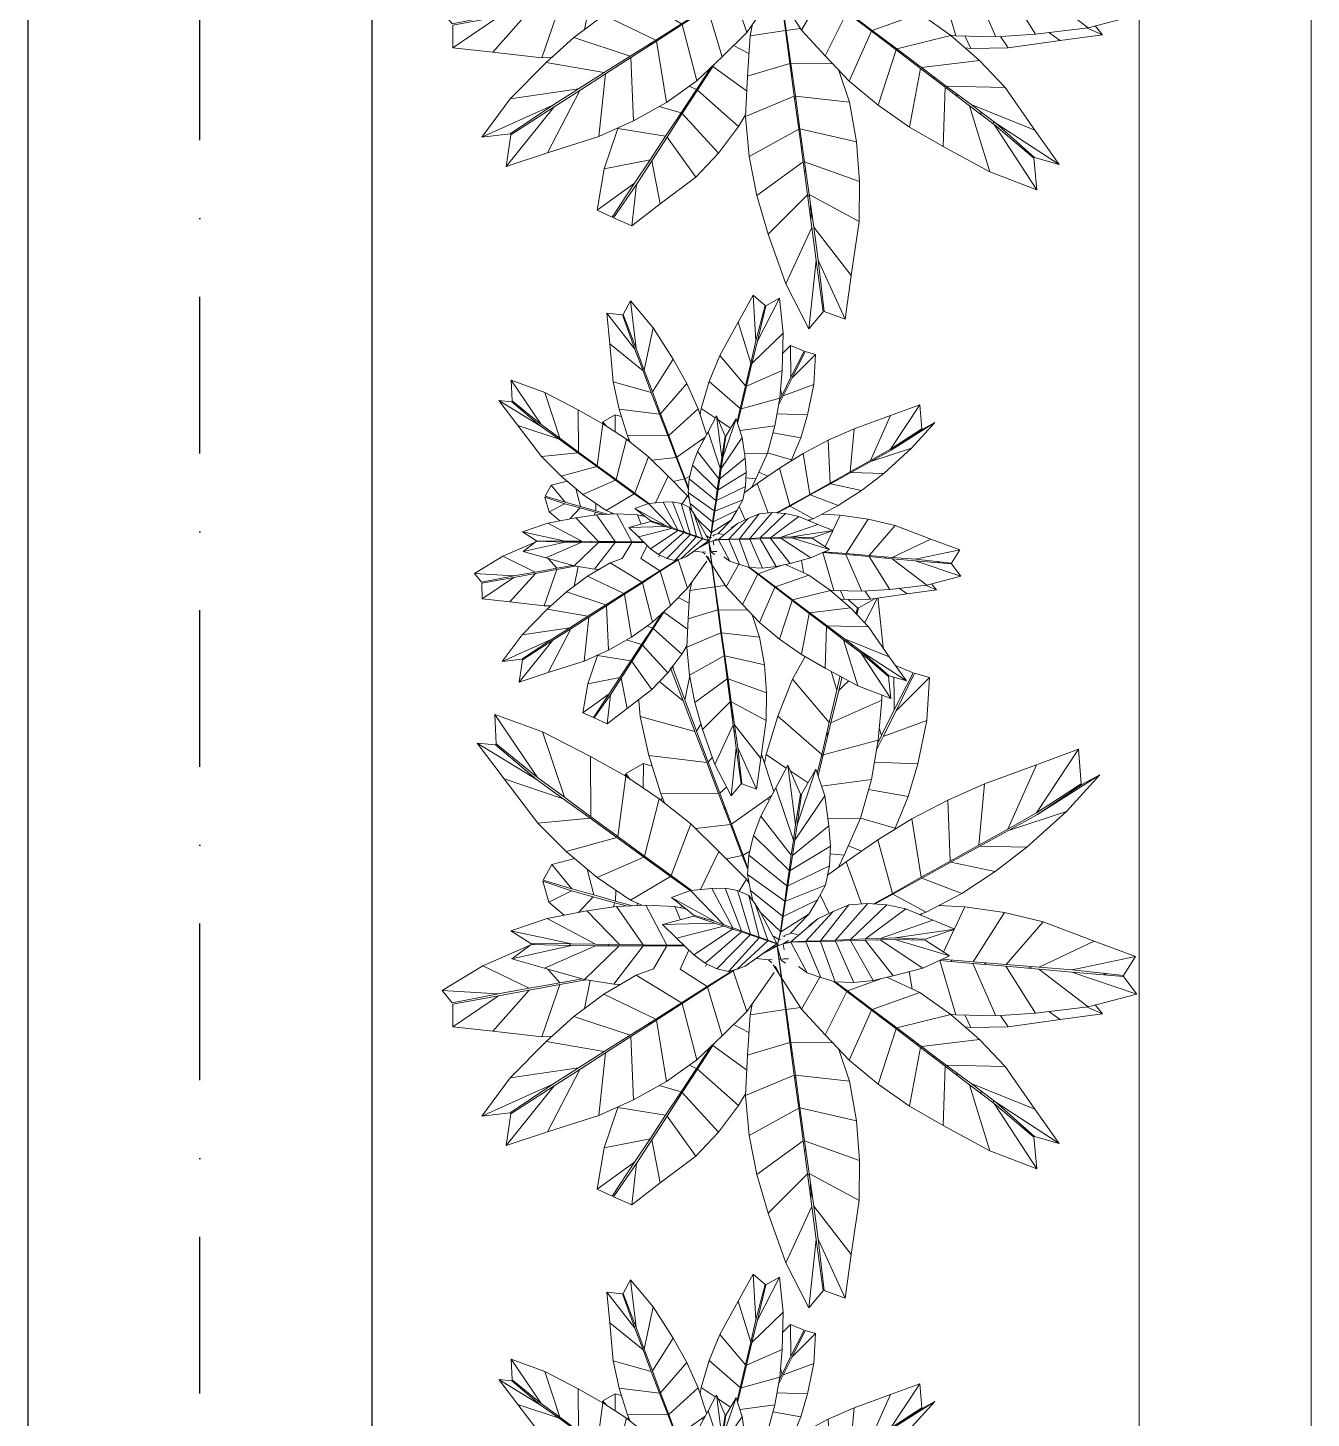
# Model space of a CAD drawing. Header units: inches. Extents: x 274208 to 641690, y -81912 to 129129.
# Drawn here: x 442152 to 442972, y 94998 to 95886 of the extents above; entities that cross this region are included whole.
import ezdxf

# ---------------------------------------------------------------- set-up
doc = ezdxf.new("R2010")
doc.units = ezdxf.units.IN
doc.header["$MEASUREMENT"] = 0
doc.set_wipeout_variables(frame=1)
doc.linetypes.add('DASHDOT', pattern=[1, 0.5, -0.25, 0, -0.25])
doc.layers.add('03.Manh', color=251, linetype='Continuous', lineweight=13)
doc.layers.add('NOI THAT-Interior', color=8, linetype='Continuous', lineweight=13)
doc.layers.add('NET VUA', color=143, linetype='Continuous')
doc.layers.add('TRUC', color=250, linetype='DASHDOT')

# ---------------------------------------------------------------- blocks, each defined once
blk = doc.blocks.new('cay03')
at = {"color": 0}
blk.add_wipeout([(-14565.900601, -4425.866432), (-14565.900405, -4425.866554), (-14565.899488, -4425.867263), (-14565.898872, -4425.867984), (-14565.898434, -4425.868509), (-14565.898586, -4425.868885), (-14565.898705, -4425.869177), (-14565.899496, -4425.869074), (-14565.900276, -4425.868845), (-14565.900106, -4425.869202), (-14565.899467, -4425.87094), (-14565.900075, -4425.870874), (-14565.90009, -4425.870892), (-14565.900004, -4425.871424), (-14565.900754, -4425.870915), (-14565.901476, -4425.870262), (-14565.901562, -4425.870343), (-14565.901683, -4425.872041), (-14565.902136, -4425.872073), (-14565.902366, -4425.872273), (-14565.902865, -4425.87152), (-14565.903272, -4425.870681), (-14565.903292, -4425.870639), (-14565.903307, -4425.87062), (-14565.903307, -4425.870596), (-14565.903325, -4425.87055), (-14565.903323, -4425.870624), (-14565.903551, -4425.871014), (-14565.903809, -4425.870336), (-14565.903885, -4425.87001), (-14565.904121, -4425.870313), (-14565.904514, -4425.870441), (-14565.904355, -4425.869892), (-14565.904259, -4425.869473), (-14565.904162, -4425.869056), (-14565.904107, -4425.868815), (-14565.904116, -4425.868721), (-14565.904194, -4425.869049), (-14565.904296, -4425.869467), (-14565.904396, -4425.869884), (-14565.904537, -4425.87044), (-14565.904843, -4425.870286), (-14565.904969, -4425.869854), (-14565.905617, -4425.870584), (-14565.907087, -4425.871798), (-14565.907068, -4425.871447), (-14565.907089, -4425.871437), (-14565.907649, -4425.871482), (-14565.907355, -4425.87056), (-14565.906919, -4425.86963), (-14565.90658, -4425.868963), (-14565.906603, -4425.868961), (-14565.906557, -4425.868924), (-14565.906517, -4425.868858), (-14565.906623, -4425.868949), (-14565.906828, -4425.868622), (-14565.906786, -4425.868456), (-14565.906983, -4425.868526), (-14565.907717, -4425.868718), (-14565.908748, -4425.868848), (-14565.909578, -4425.868957), (-14565.909543, -4425.868532), (-14565.909556, -4425.868513), (-14565.909556, -4425.868513), (-14565.909556, -4425.868513), (-14565.909556, -4425.868513), (-14565.909556, -4425.868513), (-14565.909556, -4425.868513), (-14565.909556, -4425.868513), (-14565.909556, -4425.868513), (-14565.909556, -4425.868513), (-14565.909556, -4425.868513), (-14565.909556, -4425.868513), (-14565.909543, -4425.868532), (-14565.909556, -4425.868513), (-14565.909938, -4425.868335), (-14565.90923, -4425.867689), (-14565.908401, -4425.867113), (-14565.907754, -4425.866717), (-14565.907073, -4425.866378), (-14565.906924, -4425.866321), (-14565.907089, -4425.866294), (-14565.907828, -4425.866105), (-14565.908543, -4425.865851), (-14565.909468, -4425.865381), (-14565.910218, -4425.865006), (-14565.90995, -4425.864673), (-14565.908988, -4425.864883), (-14565.908369, -4425.865001), (-14565.90775, -4425.86512), (-14565.907499, -4425.865168), (-14565.907567, -4425.865123), (-14565.907743, -4425.865088), (-14565.908361, -4425.864965), (-14565.908979, -4425.864842), (-14565.909949, -4425.86465), (-14565.910165, -4425.864289), (-14565.909218, -4425.864152), (-14565.90867, -4425.864145), (-14565.908891, -4425.863939), (-14565.908755, -4425.86356), (-14565.90804, -4425.863895), (-14565.90754, -4425.864116), (-14565.90739, -4425.864183), (-14565.907267, -4425.864199), (-14565.907524, -4425.864082), (-14565.908021, -4425.863857), (-14565.908748, -4425.863537), (-14565.908681, -4425.863248), (-14565.907858, -4425.863266), (-14565.90703, -4425.863407), (-14565.906403, -4425.863563), (-14565.905792, -4425.863786), (-14565.905764, -4425.8638), (-14565.905982, -4425.863476), (-14565.906363, -4425.86281), (-14565.906702, -4425.862123), (-14565.907102, -4425.861151), (-14565.907429, -4425.860366), (-14565.906774, -4425.860285), (-14565.906187, -4425.861113), (-14565.905859, -4425.861647), (-14565.905531, -4425.862183), (-14565.905204, -4425.862718), (-14565.904876, -4425.863254), (-14565.904548, -4425.863788), (-14565.904336, -4425.864138), (-14565.904335, -4425.864114), (-14565.904536, -4425.863779), (-14565.90486, -4425.863242), (-14565.905186, -4425.862704), (-14565.90551, -4425.862167), (-14565.905834, -4425.861629), (-14565.90616, -4425.861092), (-14565.90676, -4425.86027), (-14565.906961, -4425.859937), (-14565.906239, -4425.860544), (-14565.905526, -4425.861271), (-14565.905041, -4425.861852), (-14565.904601, -4425.862474), (-14565.904351, -4425.862903), (-14565.904347, -4425.862404), (-14565.904269, -4425.861646), (-14565.904123, -4425.860901), (-14565.903794, -4425.859917), (-14565.903534, -4425.85912), (-14565.903166, -4425.859336), (-14565.903191, -4425.859721), (-14565.903157, -4425.859649), (-14565.903142, -4425.859333), (-14565.902817, -4425.859066), (-14565.902581, -4425.859855), (-14565.902419, -4425.859708), (-14565.90228, -4425.860505), (-14565.902101, -4425.861491), (-14565.902062, -4425.862198), (-14565.902068, -4425.862308), (-14565.901841, -4425.862028), (-14565.901344, -4425.861519), (-14565.900555, -4425.860921), (-14565.899921, -4425.860432), (-14565.900041, -4425.860906), (-14565.900661, -4425.86167), (-14565.900689, -4425.861709), (-14565.900645, -4425.861715), (-14565.900632, -4425.861696), (-14565.900023, -4425.860918), (-14565.899427, -4425.860837), (-14565.899734, -4425.861746), (-14565.900178, -4425.862652), (-14565.900522, -4425.863304), (-14565.900911, -4425.863919), (-14565.901347, -4425.864486), (-14565.901547, -4425.864692), (-14565.900949, -4425.864465), (-14565.900203, -4425.864304), (-14565.899447, -4425.864215), (-14565.898689, -4425.864193), (-14565.897656, -4425.8643), (-14565.896821, -4425.864381), (-14565.896951, -4425.864786), (-14565.897924, -4425.864938), (-14565.898545, -4425.86505), (-14565.89885, -4425.865105), (-14565.898668, -4425.865109), (-14565.898539, -4425.865087), (-14565.897918, -4425.864978), (-14565.896944, -4425.864808), (-14565.896613, -4425.865068), (-14565.897447, -4425.865537), (-14565.898383, -4425.865911), (-14565.899104, -4425.866152), (-14565.899844, -4425.866328)], dxfattribs=at)
for p, q in [((-14565.903794, -4425.859917), (-14565.903534, -4425.85912)), ((-14565.903231, -4425.860318), (-14565.903534, -4425.85912)), ((-14565.903534, -4425.85912), (-14565.903166, -4425.859336)), ((-14565.902817, -4425.859066), (-14565.903188, -4425.86032)), ((-14565.903142, -4425.859333), (-14565.902817, -4425.859066)), ((-14565.902542, -4425.859983), (-14565.902817, -4425.859066)), ((-14565.903166, -4425.859336), (-14565.903231, -4425.860318)), ((-14565.903188, -4425.86032), (-14565.903142, -4425.859333)), ((-14565.903192, -4425.859721), (-14565.903158, -4425.859653)), ((-14565.906961, -4425.859937), (-14565.906239, -4425.860544)), ((-14565.90616, -4425.861092), (-14565.906961, -4425.859937)), ((-14565.90676, -4425.86027), (-14565.906961, -4425.859937)), ((-14565.904123, -4425.860901), (-14565.903794, -4425.859917)), ((-14565.903256, -4425.860947), (-14565.903794, -4425.859917)), ((-14565.902582, -4425.859856), (-14565.902419, -4425.859708)), ((-14565.902419, -4425.859708), (-14565.902538, -4425.860017)), ((-14565.90228, -4425.860505), (-14565.902419, -4425.859708)), ((-14565.90322, -4425.86095), (-14565.902542, -4425.859983)), ((-14565.902381, -4425.860979), (-14565.902542, -4425.859983)), ((-14565.906774, -4425.860285), (-14565.907429, -4425.860366)), ((-14565.906187, -4425.861113), (-14565.907429, -4425.860366)), ((-14565.907102, -4425.861151), (-14565.907429, -4425.860366)), ((-14565.906774, -4425.860285), (-14565.906187, -4425.861113)), ((-14565.90616, -4425.861092), (-14565.90676, -4425.86027)), ((-14565.903231, -4425.860318), (-14565.903256, -4425.860947)), ((-14565.903188, -4425.86032), (-14565.90322, -4425.86095)), ((-14565.900661, -4425.86167), (-14565.899921, -4425.860432)), ((-14565.900555, -4425.860921), (-14565.899921, -4425.860432)), ((-14565.899921, -4425.860432), (-14565.900041, -4425.860906)), ((-14565.906239, -4425.860544), (-14565.905526, -4425.861271)), ((-14565.905834, -4425.861629), (-14565.906239, -4425.860544)), ((-14565.90228, -4425.860505), (-14565.902423, -4425.860727)), ((-14565.902101, -4425.861491), (-14565.90228, -4425.860505)), ((-14565.904269, -4425.861646), (-14565.904123, -4425.860901)), ((-14565.904123, -4425.860901), (-14565.903283, -4425.861577)), ((-14565.903256, -4425.860947), (-14565.903283, -4425.861577)), ((-14565.90322, -4425.86095), (-14565.90325, -4425.861578)), ((-14565.90325, -4425.861578), (-14565.902381, -4425.860979)), ((-14565.902302, -4425.861735), (-14565.902381, -4425.860979)), ((-14565.901344, -4425.861519), (-14565.900555, -4425.860921)), ((-14565.900994, -4425.862153), (-14565.900555, -4425.860921)), ((-14565.900041, -4425.860906), (-14565.900661, -4425.86167)), ((-14565.900632, -4425.861696), (-14565.899427, -4425.860837)), ((-14565.900632, -4425.861696), (-14565.900023, -4425.860918)), ((-14565.900023, -4425.860918), (-14565.899427, -4425.860837)), ((-14565.899427, -4425.860837), (-14565.899734, -4425.861746)), ((-14565.907102, -4425.861151), (-14565.905859, -4425.861647)), ((-14565.906702, -4425.862123), (-14565.907102, -4425.861151)), ((-14565.906187, -4425.861113), (-14565.905859, -4425.861647)), ((-14565.905834, -4425.861629), (-14565.90616, -4425.861092)), ((-14565.90551, -4425.862167), (-14565.905526, -4425.861271)), ((-14565.905041, -4425.861852), (-14565.905526, -4425.861271)), ((-14565.903231, -4425.861156), (-14565.903262, -4425.861077)), ((-14565.902101, -4425.861491), (-14565.902312, -4425.861646)), ((-14565.902062, -4425.862198), (-14565.902101, -4425.861491)), ((-14565.901841, -4425.862028), (-14565.901344, -4425.861519)), ((-14565.901344, -4425.861519), (-14565.901328, -4425.862638)), ((-14565.905531, -4425.862183), (-14565.905859, -4425.861647)), ((-14565.905834, -4425.861629), (-14565.90551, -4425.862167)), ((-14565.904347, -4425.862404), (-14565.904269, -4425.861646)), ((-14565.903308, -4425.862206), (-14565.904269, -4425.861646)), ((-14565.903283, -4425.861577), (-14565.903308, -4425.862206)), ((-14565.90325, -4425.861578), (-14565.90328, -4425.862208)), ((-14565.90328, -4425.862208), (-14565.902302, -4425.861735)), ((-14565.902292, -4425.862496), (-14565.902302, -4425.861735)), ((-14565.900661, -4425.86167), (-14565.900994, -4425.862153)), ((-14565.900632, -4425.861696), (-14565.900968, -4425.862178)), ((-14565.900968, -4425.862178), (-14565.899734, -4425.861746)), ((-14565.90069, -4425.861709), (-14565.900646, -4425.861715)), ((-14565.899734, -4425.861746), (-14565.900178, -4425.862652)), ((-14565.905041, -4425.861852), (-14565.905186, -4425.862704)), ((-14565.904601, -4425.862474), (-14565.905041, -4425.861852)), ((-14565.90327, -4425.861991), (-14565.903299, -4425.861957)), ((-14565.902292, -4425.862586), (-14565.901841, -4425.862028)), ((-14565.901841, -4425.862028), (-14565.901661, -4425.863121)), ((-14565.900869, -4425.861969), (-14565.900805, -4425.861943)), ((-14565.906702, -4425.862123), (-14565.905531, -4425.862183)), ((-14565.906702, -4425.862123), (-14565.906363, -4425.86281)), ((-14565.905204, -4425.862718), (-14565.905531, -4425.862183)), ((-14565.905186, -4425.862704), (-14565.90551, -4425.862167)), ((-14565.903308, -4425.862206), (-14565.903334, -4425.862801)), ((-14565.90328, -4425.862208), (-14565.903311, -4425.862837)), ((-14565.902062, -4425.862198), (-14565.902295, -4425.862321)), ((-14565.902068, -4425.862309), (-14565.902062, -4425.862198)), ((-14565.900994, -4425.862153), (-14565.901328, -4425.862638)), ((-14565.900968, -4425.862178), (-14565.901306, -4425.862659)), ((-14565.90486, -4425.863242), (-14565.904601, -4425.862474)), ((-14565.904216, -4425.863136), (-14565.904601, -4425.862474)), ((-14565.904351, -4425.862906), (-14565.904347, -4425.862404)), ((-14565.903923, -4425.862586), (-14565.904347, -4425.862404)), ((-14565.90407, -4425.863003), (-14565.903918, -4425.862577)), ((-14565.903918, -4425.862577), (-14565.903703, -4425.863134)), ((-14565.903918, -4425.862577), (-14565.903708, -4425.863705)), ((-14565.903915, -4425.862589), (-14565.903473, -4425.862777)), ((-14565.903311, -4425.862837), (-14565.902292, -4425.862496)), ((-14565.902686, -4425.863192), (-14565.902292, -4425.862586)), ((-14565.902301, -4425.8626), (-14565.902292, -4425.862496)), ((-14565.902292, -4425.862586), (-14565.901996, -4425.863606)), ((-14565.901188, -4425.862434), (-14565.901136, -4425.862417)), ((-14565.906363, -4425.86281), (-14565.905204, -4425.862718)), ((-14565.906363, -4425.86281), (-14565.905982, -4425.863476)), ((-14565.904876, -4425.863254), (-14565.905204, -4425.862718)), ((-14565.905186, -4425.862704), (-14565.90486, -4425.863242)), ((-14565.903685, -4425.863134), (-14565.903404, -4425.86266)), ((-14565.903404, -4425.86266), (-14565.903675, -4425.863707)), ((-14565.903151, -4425.863158), (-14565.903404, -4425.86266)), ((-14565.903302, -4425.862632), (-14565.903325, -4425.862611)), ((-14565.903311, -4425.862837), (-14565.903312, -4425.862843)), ((-14565.901328, -4425.862638), (-14565.901661, -4425.863121)), ((-14565.901642, -4425.86314), (-14565.901306, -4425.862659)), ((-14565.901306, -4425.862659), (-14565.900178, -4425.862652)), ((-14565.900178, -4425.862652), (-14565.900522, -4425.863304)), ((-14565.904265, -4425.863527), (-14565.90407, -4425.863003)), ((-14565.90407, -4425.863003), (-14565.903685, -4425.863987)), ((-14565.901661, -4425.863121), (-14565.901996, -4425.863606)), ((-14565.901497, -4425.862882), (-14565.901456, -4425.862873)), ((-14565.908748, -4425.863537), (-14565.908681, -4425.863248)), ((-14565.908681, -4425.863248), (-14565.908021, -4425.863857)), ((-14565.907858, -4425.863266), (-14565.908681, -4425.863248)), ((-14565.907524, -4425.864082), (-14565.907858, -4425.863266)), ((-14565.90703, -4425.863407), (-14565.907858, -4425.863266)), ((-14565.905982, -4425.863476), (-14565.904876, -4425.863254)), ((-14565.904548, -4425.863788), (-14565.904876, -4425.863254)), ((-14565.90486, -4425.863242), (-14565.904536, -4425.863779)), ((-14565.904536, -4425.863779), (-14565.904216, -4425.863136)), ((-14565.90417, -4425.863268), (-14565.904216, -4425.863136)), ((-14565.904154, -4425.863228), (-14565.904188, -4425.863217)), ((-14565.903703, -4425.863134), (-14565.903708, -4425.863705)), ((-14565.903706, -4425.863361), (-14565.903682, -4425.863368)), ((-14565.903685, -4425.863134), (-14565.903675, -4425.863707)), ((-14565.903657, -4425.863989), (-14565.903151, -4425.863158)), ((-14565.902983, -4425.863712), (-14565.903151, -4425.863158)), ((-14565.903076, -4425.86341), (-14565.902748, -4425.86334)), ((-14565.90295, -4425.863836), (-14565.902686, -4425.863192)), ((-14565.90233, -4425.864089), (-14565.902686, -4425.863192)), ((-14565.90198, -4425.863619), (-14565.901642, -4425.86314)), ((-14565.901782, -4425.863296), (-14565.901747, -4425.863289)), ((-14565.901642, -4425.86314), (-14565.900522, -4425.863304)), ((-14565.900522, -4425.863304), (-14565.900911, -4425.863919)), ((-14565.908891, -4425.863939), (-14565.908755, -4425.86356)), ((-14565.908755, -4425.86356), (-14565.90804, -4425.863895)), ((-14565.908748, -4425.863537), (-14565.908021, -4425.863857)), ((-14565.906403, -4425.863563), (-14565.90703, -4425.863407)), ((-14565.907028, -4425.864231), (-14565.90703, -4425.863407)), ((-14565.906403, -4425.863563), (-14565.906503, -4425.864322)), ((-14565.905792, -4425.863786), (-14565.906403, -4425.863563)), ((-14565.905982, -4425.863476), (-14565.905556, -4425.864109)), ((-14565.904328, -4425.863891), (-14565.904265, -4425.863527)), ((-14565.903662, -4425.86427), (-14565.904265, -4425.863527)), ((-14565.901996, -4425.863606), (-14565.90233, -4425.864089)), ((-14565.902316, -4425.8641), (-14565.90198, -4425.863619)), ((-14565.90198, -4425.863619), (-14565.900911, -4425.863919)), ((-14565.90804, -4425.863895), (-14565.908891, -4425.863939)), ((-14565.90804, -4425.863895), (-14565.90754, -4425.864116)), ((-14565.908021, -4425.863857), (-14565.907524, -4425.864082)), ((-14565.905957, -4425.864451), (-14565.905792, -4425.863786)), ((-14565.905766, -4425.863799), (-14565.905792, -4425.863786)), ((-14565.905556, -4425.864109), (-14565.904548, -4425.863788)), ((-14565.904337, -4425.864136), (-14565.904548, -4425.863788)), ((-14565.904536, -4425.863779), (-14565.904337, -4425.864112)), ((-14565.90434, -4425.864252), (-14565.904328, -4425.863891)), ((-14565.90364, -4425.864553), (-14565.904328, -4425.863891)), ((-14565.903708, -4425.863705), (-14565.903685, -4425.863987)), ((-14565.903675, -4425.863707), (-14565.903657, -4425.863989)), ((-14565.903638, -4425.864272), (-14565.902983, -4425.863712)), ((-14565.902881, -4425.864092), (-14565.902983, -4425.863712)), ((-14565.902068, -4425.863711), (-14565.902041, -4425.863706)), ((-14565.900911, -4425.863919), (-14565.901347, -4425.864486)), ((-14565.910165, -4425.864289), (-14565.909218, -4425.864152)), ((-14565.909218, -4425.864152), (-14565.908209, -4425.86414)), ((-14565.908361, -4425.864965), (-14565.909218, -4425.864152)), ((-14565.908669, -4425.864147), (-14565.908891, -4425.863939)), ((-14565.90745, -4425.864175), (-14565.908209, -4425.86414)), ((-14565.907743, -4425.865088), (-14565.908209, -4425.86414)), ((-14565.907679, -4425.864165), (-14565.90754, -4425.864116)), ((-14565.90739, -4425.864183), (-14565.90754, -4425.864116)), ((-14565.907266, -4425.8642), (-14565.907524, -4425.864082)), ((-14565.906696, -4425.864275), (-14565.90745, -4425.864175)), ((-14565.907127, -4425.86521), (-14565.90745, -4425.864175)), ((-14565.905113, -4425.864692), (-14565.905556, -4425.864109)), ((-14565.903685, -4425.863987), (-14565.903662, -4425.86427)), ((-14565.903655, -4425.864043), (-14565.903682, -4425.864037)), ((-14565.903657, -4425.863989), (-14565.903638, -4425.864272)), ((-14565.90362, -4425.864554), (-14565.902881, -4425.864092)), ((-14565.902927, -4425.863927), (-14565.902663, -4425.864572)), ((-14565.902826, -4425.864459), (-14565.902881, -4425.864092)), ((-14565.90233, -4425.864089), (-14565.902663, -4425.864572)), ((-14565.902653, -4425.864581), (-14565.902316, -4425.8641)), ((-14565.902401, -4425.864216), (-14565.902387, -4425.86417)), ((-14565.902358, -4425.864128), (-14565.902334, -4425.864126)), ((-14565.902316, -4425.8641), (-14565.901347, -4425.864486)), ((-14565.908979, -4425.864842), (-14565.910165, -4425.864289)), ((-14565.909949, -4425.86465), (-14565.910165, -4425.864289)), ((-14565.905952, -4425.864451), (-14565.906696, -4425.864275)), ((-14565.90653, -4425.865218), (-14565.906696, -4425.864275)), ((-14565.90524, -4425.864735), (-14565.905952, -4425.864451)), ((-14565.905952, -4425.864451), (-14565.905916, -4425.865071)), ((-14565.905329, -4425.864411), (-14565.905421, -4425.864663)), ((-14565.905113, -4425.864692), (-14565.904327, -4425.864368)), ((-14565.90434, -4425.864252), (-14565.903618, -4425.864836)), ((-14565.904297, -4425.864611), (-14565.90434, -4425.864252)), ((-14565.903662, -4425.86427), (-14565.90364, -4425.864553)), ((-14565.903638, -4425.864272), (-14565.90362, -4425.864554)), ((-14565.902401, -4425.864216), (-14565.902422, -4425.864222)), ((-14565.902405, -4425.864227), (-14565.902401, -4425.864216)), ((-14565.900949, -4425.864465), (-14565.900203, -4425.864304)), ((-14565.900203, -4425.864304), (-14565.900403, -4425.865386)), ((-14565.900203, -4425.864304), (-14565.899447, -4425.864215)), ((-14565.899447, -4425.864215), (-14565.899784, -4425.865274)), ((-14565.899447, -4425.864215), (-14565.898689, -4425.864193)), ((-14565.898689, -4425.864193), (-14565.899165, -4425.865162)), ((-14565.898689, -4425.864193), (-14565.897656, -4425.8643)), ((-14565.897656, -4425.8643), (-14565.898545, -4425.86505)), ((-14565.897924, -4425.864938), (-14565.896821, -4425.864381)), ((-14565.897656, -4425.8643), (-14565.896821, -4425.864381)), ((-14565.896821, -4425.864381), (-14565.896951, -4425.864786)), ((-14565.90995, -4425.864673), (-14565.910218, -4425.865006)), ((-14565.90995, -4425.864673), (-14565.908988, -4425.864883)), ((-14565.908979, -4425.864842), (-14565.909949, -4425.86465)), ((-14565.904847, -4425.865038), (-14565.905113, -4425.864692)), ((-14565.904297, -4425.864611), (-14565.903595, -4425.865119)), ((-14565.904157, -4425.864904), (-14565.904297, -4425.864611)), ((-14565.90364, -4425.864553), (-14565.903618, -4425.864836)), ((-14565.903628, -4425.864712), (-14565.903609, -4425.864714)), ((-14565.90362, -4425.864554), (-14565.9036, -4425.864837)), ((-14565.9036, -4425.864837), (-14565.902826, -4425.864459)), ((-14565.902833, -4425.864838), (-14565.902653, -4425.864581)), ((-14565.902663, -4425.864572), (-14565.902827, -4425.864811)), ((-14565.902826, -4425.864814), (-14565.902826, -4425.864459)), ((-14565.902683, -4425.8646), (-14565.902692, -4425.864635)), ((-14565.902653, -4425.864581), (-14565.901812, -4425.864964)), ((-14565.901347, -4425.864486), (-14565.901812, -4425.864964)), ((-14565.901545, -4425.864691), (-14565.900949, -4425.864465)), ((-14565.901023, -4425.865498), (-14565.900949, -4425.864465)), ((-14565.908988, -4425.864883), (-14565.910218, -4425.865006)), ((-14565.908988, -4425.864883), (-14565.908369, -4425.865001)), ((-14565.908361, -4425.864965), (-14565.908979, -4425.864842)), ((-14565.908361, -4425.864965), (-14565.907743, -4425.865088)), ((-14565.90524, -4425.864735), (-14565.905252, -4425.865006)), ((-14565.905005, -4425.864834), (-14565.90524, -4425.864735)), ((-14565.904467, -4425.865163), (-14565.904119, -4425.864979)), ((-14565.904157, -4425.864904), (-14565.903573, -4425.865402)), ((-14565.904009, -4425.865188), (-14565.904157, -4425.864904)), ((-14565.903595, -4425.865119), (-14565.903618, -4425.864836)), ((-14565.9036, -4425.864837), (-14565.903581, -4425.865119)), ((-14565.903581, -4425.865119), (-14565.902826, -4425.864814)), ((-14565.902897, -4425.865087), (-14565.902826, -4425.864814)), ((-14565.90277, -4425.864747), (-14565.902784, -4425.864747)), ((-14565.901812, -4425.864964), (-14565.902279, -4425.865429)), ((-14565.901642, -4425.86561), (-14565.901666, -4425.864814)), ((-14565.897924, -4425.864938), (-14565.898545, -4425.86505)), ((-14565.897918, -4425.864978), (-14565.898539, -4425.865087)), ((-14565.896951, -4425.864786), (-14565.897924, -4425.864938)), ((-14565.897918, -4425.864978), (-14565.896944, -4425.864808)), ((-14565.897918, -4425.864978), (-14565.896613, -4425.865068)), ((-14565.896944, -4425.864808), (-14565.896613, -4425.865068)), ((-14565.909468, -4425.865381), (-14565.910218, -4425.865006)), ((-14565.909468, -4425.865381), (-14565.908369, -4425.865001)), ((-14565.908543, -4425.865851), (-14565.90775, -4425.86512)), ((-14565.90775, -4425.86512), (-14565.908369, -4425.865001)), ((-14565.907828, -4425.866105), (-14565.907131, -4425.865238)), ((-14565.907131, -4425.865238), (-14565.90775, -4425.86512)), ((-14565.907743, -4425.865088), (-14565.907127, -4425.86521)), ((-14565.907565, -4425.865124), (-14565.907499, -4425.865168)), ((-14565.906767, -4425.865309), (-14565.907131, -4425.865238)), ((-14565.906723, -4425.865291), (-14565.907127, -4425.86521)), ((-14565.907127, -4425.86524), (-14565.907107, -4425.865215)), ((-14565.906848, -4425.865339), (-14565.906348, -4425.865149)), ((-14565.906348, -4425.865149), (-14565.905786, -4425.865048)), ((-14565.905487, -4425.865685), (-14565.906348, -4425.865149)), ((-14565.905786, -4425.865048), (-14565.9054, -4425.865003)), ((-14565.905196, -4425.865717), (-14565.905786, -4425.865048)), ((-14565.904904, -4425.865751), (-14565.9054, -4425.865003)), ((-14565.9054, -4425.865003), (-14565.905023, -4425.865008)), ((-14565.905023, -4425.865008), (-14565.904656, -4425.865068)), ((-14565.904613, -4425.865784), (-14565.905023, -4425.865008)), ((-14565.904656, -4425.865068), (-14565.904368, -4425.865211)), ((-14565.904321, -4425.865818), (-14565.904656, -4425.865068)), ((-14565.904028, -4425.865851), (-14565.904368, -4425.865211)), ((-14565.904368, -4425.865211), (-14565.904089, -4425.865363)), ((-14565.904009, -4425.865188), (-14565.903552, -4425.865684)), ((-14565.903872, -4425.865357), (-14565.904009, -4425.865188)), ((-14565.903573, -4425.865402), (-14565.903595, -4425.865119)), ((-14565.903581, -4425.865119), (-14565.903563, -4425.865402)), ((-14565.903563, -4425.865402), (-14565.902897, -4425.865087)), ((-14565.902977, -4425.86535), (-14565.902897, -4425.865087)), ((-14565.902904, -4425.865108), (-14565.902279, -4425.865429)), ((-14565.899165, -4425.865162), (-14565.899784, -4425.865274)), ((-14565.899159, -4425.865194), (-14565.899779, -4425.865302)), ((-14565.899618, -4425.865244), (-14565.899586, -4425.865268)), ((-14565.898545, -4425.86505), (-14565.899165, -4425.865162)), ((-14565.899162, -4425.865162), (-14565.899115, -4425.865187)), ((-14565.898539, -4425.865087), (-14565.899159, -4425.865194)), ((-14565.899159, -4425.865194), (-14565.898383, -4425.865911)), ((-14565.898973, -4425.865128), (-14565.898771, -4425.865129)), ((-14565.898851, -4425.865105), (-14565.898664, -4425.86511)), ((-14565.898539, -4425.865087), (-14565.897447, -4425.865537)), ((-14565.896613, -4425.865068), (-14565.897447, -4425.865537)), ((-14565.908543, -4425.865851), (-14565.909468, -4425.865381)), ((-14565.906363, -4425.865596), (-14565.906848, -4425.865339)), ((-14565.905779, -4425.865652), (-14565.906848, -4425.865339)), ((-14565.906801, -4425.865824), (-14565.906587, -4425.865478)), ((-14565.904089, -4425.865363), (-14565.903716, -4425.865696)), ((-14565.903737, -4425.865884), (-14565.904089, -4425.865363)), ((-14565.903573, -4425.865402), (-14565.903552, -4425.865684)), ((-14565.903563, -4425.865402), (-14565.903544, -4425.865684)), ((-14565.903544, -4425.865684), (-14565.902977, -4425.86535)), ((-14565.902279, -4425.865429), (-14565.903099, -4425.866002)), ((-14565.903091, -4425.865518), (-14565.902977, -4425.86535)), ((-14565.902262, -4425.865724), (-14565.90231, -4425.865451)), ((-14565.901023, -4425.865498), (-14565.901642, -4425.86561)), ((-14565.900403, -4425.865386), (-14565.901023, -4425.865498)), ((-14565.900399, -4425.865409), (-14565.90102, -4425.865518)), ((-14565.900986, -4425.865492), (-14565.900971, -4425.86551)), ((-14565.900529, -4425.865409), (-14565.900511, -4425.865429)), ((-14565.899784, -4425.865274), (-14565.900403, -4425.865386)), ((-14565.899779, -4425.865302), (-14565.900399, -4425.865409)), ((-14565.900399, -4425.865409), (-14565.899844, -4425.866328)), ((-14565.900077, -4425.865328), (-14565.900055, -4425.86535)), ((-14565.899779, -4425.865302), (-14565.899104, -4425.866152)), ((-14565.906363, -4425.865615), (-14565.906907, -4425.865875)), ((-14565.905781, -4425.865683), (-14565.906907, -4425.865875)), ((-14565.906465, -4425.866085), (-14565.905488, -4425.865713)), ((-14565.906363, -4425.865596), (-14565.905779, -4425.865652)), ((-14565.906363, -4425.865615), (-14565.905781, -4425.865683)), ((-14565.905982, -4425.865661), (-14565.90597, -4425.865634)), ((-14565.905919, -4425.866351), (-14565.905196, -4425.865742)), ((-14565.905781, -4425.865683), (-14565.905488, -4425.865713)), ((-14565.905779, -4425.865652), (-14565.905487, -4425.865685)), ((-14565.905543, -4425.866473), (-14565.904904, -4425.865772)), ((-14565.905196, -4425.865742), (-14565.905488, -4425.865713)), ((-14565.905487, -4425.865685), (-14565.905196, -4425.865717)), ((-14565.905317, -4425.865704), (-14565.905325, -4425.86573)), ((-14565.905196, -4425.865717), (-14565.904904, -4425.865751)), ((-14565.904904, -4425.865772), (-14565.905196, -4425.865742)), ((-14565.904904, -4425.865751), (-14565.904613, -4425.865784)), ((-14565.904612, -4425.865801), (-14565.904904, -4425.865772)), ((-14565.903716, -4425.865696), (-14565.903697, -4425.865566)), ((-14565.90367, -4425.865819), (-14565.903714, -4425.86568)), ((-14565.903573, -4425.86573), (-14565.90351, -4425.865828)), ((-14565.903552, -4425.865586), (-14565.90356, -4425.865588)), ((-14565.90351, -4425.865828), (-14565.903552, -4425.865684)), ((-14565.903544, -4425.865684), (-14565.903507, -4425.865829)), ((-14565.903542, -4425.865722), (-14565.903519, -4425.865784)), ((-14565.903536, -4425.865744), (-14565.903517, -4425.865796)), ((-14565.903226, -4425.865718), (-14565.903222, -4425.865813)), ((-14565.903196, -4425.865857), (-14565.903145, -4425.865767)), ((-14565.902262, -4425.865724), (-14565.902841, -4425.865828)), ((-14565.90226, -4425.865732), (-14565.90284, -4425.865833)), ((-14565.902405, -4425.86575), (-14565.902403, -4425.865758)), ((-14565.901642, -4425.86561), (-14565.902262, -4425.865724)), ((-14565.90226, -4425.865732), (-14565.90164, -4425.865625)), ((-14565.90226, -4425.865732), (-14565.902137, -4425.866404)), ((-14565.901913, -4425.865673), (-14565.901919, -4425.865661)), ((-14565.90164, -4425.865625), (-14565.90102, -4425.865518)), ((-14565.90164, -4425.865625), (-14565.901367, -4425.866425)), ((-14565.901434, -4425.86559), (-14565.901444, -4425.865574)), ((-14565.90102, -4425.865518), (-14565.900601, -4425.866432)), ((-14565.897447, -4425.865537), (-14565.898383, -4425.865911)), ((-14565.907828, -4425.866105), (-14565.908543, -4425.865851)), ((-14565.90685, -4425.865903), (-14565.907089, -4425.866294)), ((-14565.906465, -4425.866085), (-14565.906907, -4425.865875)), ((-14565.905167, -4425.866546), (-14565.904612, -4425.865801)), ((-14565.904799, -4425.866561), (-14565.904322, -4425.865832)), ((-14565.904672, -4425.865778), (-14565.904676, -4425.865796)), ((-14565.904321, -4425.865818), (-14565.904613, -4425.865784)), ((-14565.904322, -4425.865832), (-14565.904612, -4425.865801)), ((-14565.904499, -4425.866492), (-14565.90403, -4425.865862)), ((-14565.90403, -4425.865862), (-14565.904322, -4425.865832)), ((-14565.904028, -4425.865851), (-14565.904321, -4425.865818)), ((-14565.904101, -4425.866294), (-14565.903738, -4425.865891)), ((-14565.903512, -4425.86595), (-14565.904083, -4425.866281)), ((-14565.904069, -4425.865859), (-14565.904081, -4425.865846)), ((-14565.90401, -4425.865865), (-14565.904033, -4425.865852)), ((-14565.903738, -4425.865891), (-14565.90403, -4425.865862)), ((-14565.903737, -4425.865884), (-14565.904028, -4425.865851)), ((-14565.903825, -4425.865884), (-14565.903824, -4425.865879)), ((-14565.903791, -4425.865878), (-14565.903616, -4425.865911)), ((-14565.903762, -4425.865881), (-14565.903586, -4425.865916)), ((-14565.903743, -4425.865884), (-14565.903743, -4425.865892)), ((-14565.903584, -4425.865916), (-14565.903738, -4425.865891)), ((-14565.903583, -4425.865911), (-14565.903737, -4425.865884)), ((-14565.903639, -4425.865805), (-14565.903662, -4425.86584)), ((-14565.903584, -4425.865916), (-14565.903648, -4425.866021)), ((-14565.903583, -4425.865911), (-14565.903596, -4425.865875)), ((-14565.903584, -4425.865916), (-14565.903497, -4425.865935)), ((-14565.903583, -4425.865911), (-14565.903495, -4425.865933)), ((-14565.903565, -4425.86612), (-14565.903512, -4425.86595)), ((-14565.903554, -4425.866121), (-14565.903504, -4425.865951)), ((-14565.903515, -4425.865959), (-14565.903484, -4425.865923)), ((-14565.903484, -4425.865923), (-14565.903512, -4425.86595)), ((-14565.90351, -4425.865828), (-14565.903462, -4425.86594)), ((-14565.903507, -4425.865829), (-14565.903393, -4425.865806)), ((-14565.903507, -4425.865829), (-14565.903462, -4425.86594)), ((-14565.903504, -4425.865951), (-14565.90348, -4425.865923)), ((-14565.903058, -4425.866531), (-14565.903504, -4425.865951)), ((-14565.9034, -4425.866086), (-14565.903504, -4425.865951)), ((-14565.903482, -4425.865926), (-14565.903484, -4425.865923)), ((-14565.903484, -4425.865923), (-14565.903482, -4425.865926)), ((-14565.903483, -4425.865981), (-14565.903482, -4425.86598)), ((-14565.903483, -4425.865981), (-14565.903483, -4425.865981)), ((-14565.90348, -4425.865923), (-14565.9034, -4425.866086)), ((-14565.903462, -4425.86594), (-14565.90348, -4425.865923)), ((-14565.902841, -4425.865828), (-14565.903462, -4425.86594)), ((-14565.90284, -4425.865833), (-14565.903462, -4425.86594)), ((-14565.903462, -4425.86594), (-14565.903196, -4425.865857)), ((-14565.903286, -4425.866235), (-14565.903462, -4425.86594)), ((-14565.903301, -4425.866216), (-14565.903462, -4425.86594)), ((-14565.90346, -4425.86601), (-14565.90346, -4425.86601)), ((-14565.903459, -4425.866012), (-14565.903459, -4425.86601)), ((-14565.903222, -4425.865813), (-14565.903196, -4425.865857)), ((-14565.903221, -4425.865865), (-14565.90322, -4425.865899)), ((-14565.903193, -4425.866096), (-14565.903207, -4425.866025)), ((-14565.903137, -4425.866029), (-14565.903191, -4425.866093)), ((-14565.903099, -4425.866002), (-14565.903097, -4425.866002)), ((-14565.903078, -4425.865958), (-14565.90284, -4425.865833)), ((-14565.902955, -4425.865981), (-14565.902195, -4425.86647)), ((-14565.90285, -4425.865827), (-14565.902841, -4425.865828)), ((-14565.902841, -4425.865828), (-14565.90285, -4425.865827)), ((-14565.898383, -4425.865911), (-14565.899104, -4425.866152)), ((-14565.907089, -4425.866294), (-14565.907828, -4425.866105)), ((-14565.906923, -4425.866321), (-14565.907089, -4425.866294)), ((-14565.906395, -4425.86612), (-14565.907073, -4425.866378)), ((-14565.905919, -4425.866351), (-14565.906465, -4425.866085)), ((-14565.905744, -4425.866903), (-14565.906319, -4425.866157)), ((-14565.906234, -4425.866198), (-14565.906255, -4425.866242)), ((-14565.903617, -4425.866288), (-14565.904402, -4425.866519)), ((-14565.903565, -4425.86612), (-14565.904246, -4425.866394)), ((-14565.904246, -4425.866394), (-14565.904083, -4425.866281)), ((-14565.903669, -4425.866458), (-14565.903617, -4425.866288)), ((-14565.903653, -4425.866461), (-14565.903603, -4425.866292)), ((-14565.903617, -4425.866288), (-14565.903565, -4425.86612)), ((-14565.903612, -4425.86627), (-14565.903599, -4425.866277)), ((-14565.903603, -4425.866292), (-14565.903554, -4425.866121)), ((-14565.902939, -4425.866844), (-14565.903603, -4425.866292)), ((-14565.903583, -4425.866173), (-14565.903553, -4425.866118)), ((-14565.903553, -4425.866114), (-14565.90358, -4425.866166)), ((-14565.903554, -4425.866121), (-14565.902992, -4425.866683)), ((-14565.903401, -4425.866086), (-14565.9034, -4425.866088)), ((-14565.9034, -4425.866086), (-14565.903058, -4425.866531)), ((-14565.9034, -4425.866088), (-14565.9034, -4425.866086)), ((-14565.9034, -4425.866086), (-14565.9034, -4425.866088)), ((-14565.903212, -4425.866332), (-14565.903191, -4425.866093)), ((-14565.899104, -4425.866152), (-14565.899844, -4425.866328)), ((-14565.907754, -4425.866717), (-14565.907073, -4425.866378)), ((-14565.907073, -4425.866378), (-14565.906325, -4425.867148)), ((-14565.905543, -4425.866473), (-14565.905919, -4425.866351)), ((-14565.905167, -4425.866546), (-14565.905543, -4425.866473)), ((-14565.905244, -4425.866532), (-14565.905163, -4425.866659)), ((-14565.904799, -4425.866561), (-14565.905167, -4425.866546)), ((-14565.905163, -4425.866659), (-14565.904921, -4425.866557)), ((-14565.905158, -4425.866672), (-14565.904892, -4425.866559)), ((-14565.904499, -4425.866492), (-14565.904799, -4425.866561)), ((-14565.904642, -4425.866525), (-14565.904707, -4425.866577)), ((-14565.904303, -4425.866438), (-14565.904499, -4425.866492)), ((-14565.903669, -4425.866458), (-14565.904489, -4425.866737)), ((-14565.904489, -4425.866737), (-14565.904402, -4425.866519)), ((-14565.904402, -4425.866519), (-14565.904246, -4425.866394)), ((-14565.903722, -4425.866628), (-14565.903669, -4425.866458)), ((-14565.903702, -4425.866631), (-14565.903653, -4425.866461)), ((-14565.902982, -4425.86707), (-14565.903653, -4425.866461)), ((-14565.903639, -4425.866357), (-14565.903614, -4425.866326)), ((-14565.903058, -4425.866531), (-14565.902992, -4425.866683)), ((-14565.90296, -4425.866757), (-14565.902195, -4425.86647)), ((-14565.902137, -4425.866404), (-14565.902362, -4425.866365)), ((-14565.902195, -4425.86647), (-14565.901714, -4425.86692)), ((-14565.901367, -4425.866425), (-14565.902137, -4425.866404)), ((-14565.901935, -4425.866714), (-14565.901795, -4425.866415)), ((-14565.901087, -4425.866429), (-14565.901523, -4425.86709)), ((-14565.900601, -4425.866432), (-14565.901367, -4425.866425)), ((-14565.901064, -4425.867361), (-14565.900405, -4425.866554)), ((-14565.900631, -4425.866432), (-14565.900405, -4425.866554)), ((-14565.899844, -4425.866328), (-14565.900601, -4425.866432)), ((-14565.900405, -4425.866554), (-14565.899884, -4425.866917)), ((-14565.908401, -4425.867113), (-14565.907754, -4425.866717)), ((-14565.906904, -4425.867393), (-14565.907754, -4425.866717)), ((-14565.905163, -4425.866659), (-14565.905744, -4425.866903)), ((-14565.905158, -4425.866672), (-14565.905737, -4425.86692)), ((-14565.905295, -4425.866731), (-14565.905307, -4425.866719)), ((-14565.905216, -4425.867121), (-14565.904707, -4425.866577)), ((-14565.905158, -4425.866672), (-14565.90508, -4425.866975)), ((-14565.904707, -4425.866577), (-14565.904478, -4425.866707)), ((-14565.904521, -4425.866973), (-14565.903722, -4425.866628)), ((-14565.904489, -4425.866737), (-14565.904521, -4425.866973)), ((-14565.903775, -4425.866798), (-14565.904507, -4425.867228)), ((-14565.903775, -4425.866798), (-14565.903827, -4425.866968)), ((-14565.903799, -4425.866972), (-14565.90375, -4425.866802)), ((-14565.90375, -4425.8668), (-14565.90378, -4425.866813)), ((-14565.903775, -4425.866798), (-14565.903722, -4425.866628)), ((-14565.90375, -4425.866802), (-14565.903702, -4425.866631)), ((-14565.903229, -4425.867521), (-14565.90375, -4425.866802)), ((-14565.903081, -4425.867296), (-14565.903702, -4425.866631)), ((-14565.902992, -4425.866683), (-14565.902939, -4425.866844)), ((-14565.902978, -4425.86673), (-14565.90296, -4425.866757)), ((-14565.902965, -4425.866768), (-14565.902639, -4425.867239)), ((-14565.902629, -4425.867231), (-14565.90296, -4425.866757)), ((-14565.902934, -4425.866795), (-14565.902911, -4425.866846)), ((-14565.905744, -4425.866903), (-14565.906325, -4425.867148)), ((-14565.905737, -4425.86692), (-14565.906316, -4425.86717)), ((-14565.906022, -4425.86702), (-14565.906053, -4425.867057)), ((-14565.905768, -4425.866934), (-14565.905785, -4425.86692)), ((-14565.905635, -4425.867581), (-14565.905737, -4425.86692)), ((-14565.904507, -4425.867228), (-14565.904521, -4425.866973)), ((-14565.903827, -4425.866968), (-14565.904452, -4425.867628)), ((-14565.90388, -4425.867138), (-14565.903827, -4425.866968)), ((-14565.903849, -4425.867143), (-14565.903799, -4425.866972)), ((-14565.903799, -4425.866972), (-14565.903538, -4425.86786)), ((-14565.902982, -4425.86707), (-14565.903081, -4425.867296)), ((-14565.902939, -4425.866844), (-14565.902982, -4425.86707)), ((-14565.902796, -4425.866993), (-14565.902807, -4425.866997)), ((-14565.901714, -4425.86692), (-14565.902629, -4425.867231)), ((-14565.901714, -4425.86692), (-14565.901237, -4425.867383)), ((-14565.901523, -4425.86709), (-14565.901565, -4425.867066)), ((-14565.901064, -4425.867361), (-14565.901523, -4425.86709)), ((-14565.899884, -4425.866917), (-14565.900605, -4425.867633)), ((-14565.899884, -4425.866917), (-14565.89941, -4425.867331)), ((-14565.90923, -4425.867689), (-14565.908401, -4425.867113)), ((-14565.907485, -4425.867637), (-14565.908401, -4425.867113)), ((-14565.906904, -4425.867393), (-14565.906325, -4425.867148)), ((-14565.906316, -4425.86717), (-14565.906894, -4425.867418)), ((-14565.906267, -4425.86827), (-14565.906316, -4425.86717)), ((-14565.905718, -4425.867673), (-14565.905216, -4425.867121)), ((-14565.904479, -4425.867438), (-14565.905216, -4425.867121)), ((-14565.904452, -4425.867628), (-14565.904507, -4425.867228)), ((-14565.90388, -4425.867138), (-14565.904303, -4425.867988)), ((-14565.90388, -4425.867138), (-14565.903985, -4425.867546)), ((-14565.903966, -4425.867548), (-14565.903849, -4425.867143)), ((-14565.903905, -4425.867333), (-14565.903933, -4425.867345)), ((-14565.903849, -4425.867143), (-14565.903782, -4425.868135)), ((-14565.903081, -4425.867296), (-14565.903229, -4425.867521)), ((-14565.903021, -4425.867287), (-14565.903068, -4425.867266)), ((-14565.902639, -4425.867239), (-14565.902949, -4425.86777)), ((-14565.902312, -4425.867716), (-14565.902639, -4425.867239)), ((-14565.902297, -4425.867704), (-14565.902629, -4425.867231)), ((-14565.901076, -4425.867381), (-14565.901508, -4425.867122)), ((-14565.89941, -4425.867331), (-14565.900145, -4425.867906)), ((-14565.89941, -4425.867331), (-14565.898872, -4425.867984)), ((-14565.906904, -4425.867393), (-14565.907485, -4425.867637)), ((-14565.906894, -4425.867418), (-14565.907472, -4425.867668)), ((-14565.906983, -4425.868526), (-14565.906894, -4425.867418)), ((-14565.904455, -4425.867617), (-14565.904719, -4425.868009)), ((-14565.903985, -4425.867546), (-14565.904303, -4425.867988)), ((-14565.903966, -4425.867548), (-14565.903782, -4425.868135)), ((-14565.903229, -4425.867521), (-14565.903538, -4425.86786)), ((-14565.903316, -4425.867617), (-14565.902949, -4425.86777)), ((-14565.90239, -4425.867604), (-14565.902371, -4425.867601)), ((-14565.901237, -4425.867383), (-14565.902297, -4425.867704)), ((-14565.901237, -4425.867383), (-14565.900806, -4425.867945)), ((-14565.901076, -4425.867381), (-14565.90113, -4425.867525)), ((-14565.900618, -4425.867658), (-14565.901076, -4425.867381)), ((-14565.900605, -4425.867633), (-14565.901064, -4425.867361)), ((-14565.909938, -4425.868335), (-14565.90923, -4425.867689)), ((-14565.908066, -4425.867882), (-14565.90923, -4425.867689)), ((-14565.908646, -4425.868127), (-14565.908066, -4425.867882)), ((-14565.907485, -4425.867637), (-14565.908066, -4425.867882)), ((-14565.907472, -4425.867668), (-14565.90805, -4425.867916)), ((-14565.907717, -4425.868718), (-14565.907472, -4425.867668)), ((-14565.906172, -4425.868292), (-14565.905718, -4425.867673)), ((-14565.904719, -4425.868009), (-14565.905718, -4425.867673)), ((-14565.904705, -4425.868019), (-14565.904451, -4425.867637)), ((-14565.904472, -4425.867669), (-14565.904488, -4425.867665)), ((-14565.904303, -4425.867988), (-14565.904452, -4425.867628)), ((-14565.904149, -4425.867773), (-14565.904119, -4425.867814)), ((-14565.904135, -4425.867913), (-14565.9041, -4425.867707)), ((-14565.903888, -4425.867801), (-14565.904135, -4425.867913)), ((-14565.903538, -4425.86786), (-14565.903782, -4425.868135)), ((-14565.903397, -4425.868036), (-14565.903407, -4425.867717)), ((-14565.90339, -4425.867794), (-14565.903406, -4425.867796)), ((-14565.90338, -4425.868036), (-14565.903394, -4425.8677)), ((-14565.902312, -4425.867716), (-14565.902799, -4425.868601)), ((-14565.901983, -4425.868194), (-14565.902312, -4425.867716)), ((-14565.901965, -4425.868179), (-14565.902297, -4425.867704)), ((-14565.900618, -4425.867658), (-14565.900726, -4425.868076)), ((-14565.900162, -4425.867933), (-14565.900618, -4425.867658)), ((-14565.900145, -4425.867906), (-14565.900605, -4425.867633)), ((-14565.908646, -4425.868127), (-14565.909938, -4425.868335)), ((-14565.908646, -4425.868127), (-14565.909556, -4425.868513)), ((-14565.908748, -4425.868848), (-14565.90805, -4425.867916)), ((-14565.90805, -4425.867916), (-14565.908629, -4425.868166)), ((-14565.904719, -4425.868009), (-14565.905071, -4425.868531)), ((-14565.905052, -4425.868544), (-14565.904705, -4425.868019)), ((-14565.904763, -4425.868106), (-14565.904783, -4425.868103)), ((-14565.904223, -4425.868765), (-14565.904705, -4425.868019)), ((-14565.904135, -4425.867913), (-14565.904139, -4425.868469)), ((-14565.904139, -4425.868469), (-14565.903397, -4425.868036)), ((-14565.903384, -4425.868488), (-14565.903397, -4425.868036)), ((-14565.903364, -4425.868488), (-14565.90338, -4425.868036)), ((-14565.902932, -4425.868276), (-14565.90338, -4425.868036)), ((-14565.900806, -4425.867945), (-14565.901965, -4425.868179)), ((-14565.900806, -4425.867945), (-14565.900432, -4425.868554)), ((-14565.900162, -4425.867933), (-14565.900276, -4425.868845)), ((-14565.900162, -4425.867933), (-14565.899704, -4425.86821)), ((-14565.899685, -4425.868179), (-14565.900145, -4425.867906)), ((-14565.898872, -4425.867984), (-14565.899685, -4425.868179)), ((-14565.898872, -4425.867984), (-14565.898434, -4425.868509)), ((-14565.909556, -4425.868513), (-14565.909938, -4425.868335)), ((-14565.908629, -4425.868166), (-14565.909578, -4425.868957)), ((-14565.909543, -4425.868532), (-14565.908629, -4425.868166)), ((-14565.906267, -4425.86827), (-14565.906983, -4425.868526)), ((-14565.906571, -4425.868946), (-14565.906172, -4425.868292)), ((-14565.906099, -4425.868191), (-14565.906267, -4425.86827)), ((-14565.906197, -4425.868237), (-14565.906146, -4425.868253)), ((-14565.905071, -4425.868531), (-14565.906172, -4425.868292)), ((-14565.902799, -4425.868601), (-14565.902932, -4425.868276)), ((-14565.901983, -4425.868194), (-14565.902416, -4425.869201)), ((-14565.901983, -4425.868194), (-14565.901655, -4425.868669)), ((-14565.901633, -4425.868652), (-14565.901965, -4425.868179)), ((-14565.901941, -4425.868257), (-14565.901912, -4425.868255)), ((-14565.901906, -4425.868266), (-14565.901887, -4425.868335)), ((-14565.899704, -4425.86821), (-14565.899496, -4425.869074)), ((-14565.899247, -4425.868487), (-14565.899704, -4425.86821)), ((-14565.899225, -4425.86845), (-14565.899685, -4425.868179)), ((-14565.909543, -4425.868532), (-14565.909578, -4425.868957)), ((-14565.907717, -4425.868718), (-14565.906983, -4425.868526)), ((-14565.906828, -4425.868622), (-14565.906786, -4425.868455)), ((-14565.906365, -4425.868608), (-14565.906828, -4425.868622)), ((-14565.906623, -4425.868949), (-14565.906828, -4425.868622)), ((-14565.905071, -4425.868531), (-14565.905423, -4425.869054)), ((-14565.905402, -4425.869069), (-14565.905052, -4425.868544)), ((-14565.905158, -4425.868661), (-14565.905123, -4425.868651)), ((-14565.905104, -4425.86858), (-14565.905088, -4425.868597)), ((-14565.905075, -4425.868564), (-14565.905071, -4425.86853)), ((-14565.905075, -4425.868578), (-14565.905075, -4425.868564)), ((-14565.905067, -4425.868565), (-14565.905075, -4425.868564)), ((-14565.905052, -4425.868544), (-14565.90463, -4425.869415)), ((-14565.904134, -4425.868543), (-14565.904223, -4425.868765)), ((-14565.904168, -4425.868629), (-14565.904126, -4425.868631)), ((-14565.904088, -4425.869027), (-14565.904139, -4425.868469)), ((-14565.903384, -4425.868488), (-14565.904088, -4425.869027)), ((-14565.903386, -4425.868461), (-14565.903366, -4425.868453)), ((-14565.903384, -4425.868488), (-14565.903372, -4425.868941)), ((-14565.903364, -4425.868488), (-14565.902612, -4425.869016)), ((-14565.903346, -4425.868941), (-14565.903364, -4425.868488)), ((-14565.902416, -4425.869201), (-14565.902799, -4425.868601)), ((-14565.901655, -4425.868669), (-14565.901972, -4425.869753)), ((-14565.901327, -4425.869146), (-14565.901655, -4425.868669)), ((-14565.901633, -4425.868652), (-14565.900432, -4425.868554)), ((-14565.901302, -4425.869125), (-14565.901633, -4425.868652)), ((-14565.900432, -4425.868554), (-14565.900106, -4425.869202)), ((-14565.899247, -4425.868487), (-14565.898586, -4425.868885)), ((-14565.899247, -4425.868487), (-14565.898705, -4425.869177)), ((-14565.898576, -4425.868863), (-14565.899225, -4425.86845)), ((-14565.899225, -4425.86845), (-14565.898434, -4425.868509)), ((-14565.898434, -4425.868509), (-14565.898576, -4425.868863)), ((-14565.908748, -4425.868848), (-14565.909578, -4425.868957)), ((-14565.907717, -4425.868718), (-14565.908748, -4425.868848)), ((-14565.906919, -4425.86963), (-14565.906571, -4425.868946)), ((-14565.906517, -4425.868858), (-14565.906623, -4425.868949)), ((-14565.906603, -4425.868961), (-14565.90656, -4425.868926)), ((-14565.906571, -4425.868946), (-14565.905423, -4425.869054)), ((-14565.904223, -4425.868765), (-14565.90463, -4425.869415)), ((-14565.904117, -4425.868724), (-14565.904194, -4425.869049)), ((-14565.904162, -4425.869056), (-14565.904108, -4425.868817)), ((-14565.903372, -4425.868941), (-14565.903986, -4425.869582)), ((-14565.903358, -4425.869395), (-14565.903372, -4425.868941)), ((-14565.902678, -4425.869575), (-14565.903346, -4425.868941)), ((-14565.903331, -4425.869395), (-14565.903346, -4425.868941)), ((-14565.902609, -4425.8689), (-14565.902612, -4425.869016)), ((-14565.900276, -4425.868845), (-14565.900289, -4425.868841)), ((-14565.899496, -4425.869074), (-14565.900276, -4425.868845)), ((-14565.898586, -4425.868885), (-14565.898705, -4425.869177)), ((-14565.90658, -4425.868963), (-14565.906603, -4425.868961)), ((-14565.905423, -4425.869054), (-14565.905775, -4425.869577)), ((-14565.905402, -4425.869069), (-14565.90575, -4425.869594)), ((-14565.905099, -4425.870022), (-14565.905402, -4425.869069)), ((-14565.904403, -4425.869052), (-14565.904194, -4425.869049)), ((-14565.904296, -4425.869467), (-14565.904194, -4425.869049)), ((-14565.904259, -4425.869473), (-14565.904162, -4425.869056)), ((-14565.904162, -4425.869056), (-14565.904077, -4425.869087)), ((-14565.903986, -4425.869582), (-14565.904088, -4425.869027)), ((-14565.903366, -4425.869151), (-14565.90334, -4425.869138)), ((-14565.902612, -4425.869016), (-14565.902678, -4425.869575)), ((-14565.901972, -4425.869753), (-14565.902416, -4425.869201)), ((-14565.901327, -4425.869146), (-14565.901476, -4425.870262)), ((-14565.900998, -4425.869622), (-14565.901327, -4425.869146)), ((-14565.900106, -4425.869202), (-14565.901302, -4425.869125)), ((-14565.900969, -4425.8696), (-14565.901302, -4425.869125)), ((-14565.900106, -4425.869202), (-14565.899756, -4425.870166)), ((-14565.898705, -4425.869177), (-14565.899496, -4425.869074)), ((-14565.90463, -4425.869415), (-14565.905099, -4425.870022)), ((-14565.904296, -4425.869467), (-14565.90478, -4425.869609)), ((-14565.904396, -4425.869884), (-14565.904296, -4425.869467)), ((-14565.904355, -4425.869892), (-14565.904259, -4425.869473)), ((-14565.904259, -4425.869473), (-14565.90395, -4425.869741)), ((-14565.903358, -4425.869395), (-14565.903809, -4425.870336)), ((-14565.903358, -4425.869395), (-14565.903345, -4425.869849)), ((-14565.903314, -4425.869847), (-14565.903331, -4425.869395)), ((-14565.903331, -4425.869395), (-14565.902868, -4425.870348)), ((-14565.90213, -4425.869557), (-14565.902666, -4425.869468)), ((-14565.907355, -4425.87056), (-14565.906919, -4425.86963)), ((-14565.905775, -4425.869577), (-14565.906919, -4425.86963)), ((-14565.905775, -4425.869577), (-14565.906127, -4425.870098)), ((-14565.90575, -4425.869594), (-14565.906099, -4425.87012)), ((-14565.905617, -4425.870584), (-14565.90575, -4425.869594)), ((-14565.903809, -4425.870336), (-14565.903986, -4425.869582)), ((-14565.902678, -4425.869575), (-14565.902868, -4425.870348)), ((-14565.902597, -4425.870046), (-14565.90269, -4425.869624)), ((-14565.902565, -4425.87004), (-14565.902676, -4425.869554)), ((-14565.900998, -4425.869622), (-14565.900754, -4425.870915)), ((-14565.90067, -4425.870099), (-14565.900998, -4425.869622)), ((-14565.900969, -4425.8696), (-14565.899756, -4425.870166)), ((-14565.900638, -4425.870073), (-14565.900969, -4425.8696)), ((-14565.904843, -4425.870286), (-14565.904969, -4425.869855)), ((-14565.904396, -4425.869884), (-14565.904843, -4425.870286)), ((-14565.904396, -4425.869884), (-14565.904537, -4425.87044)), ((-14565.904514, -4425.870441), (-14565.904355, -4425.869892)), ((-14565.904355, -4425.869892), (-14565.904121, -4425.870313)), ((-14565.903345, -4425.869849), (-14565.903551, -4425.871014)), ((-14565.903346, -4425.86989), (-14565.903314, -4425.869869)), ((-14565.903323, -4425.870624), (-14565.903345, -4425.869849)), ((-14565.903017, -4425.870972), (-14565.903314, -4425.869847)), ((-14565.903307, -4425.87062), (-14565.903314, -4425.869847)), ((-14565.901476, -4425.870262), (-14565.901972, -4425.869753)), ((-14565.906127, -4425.870098), (-14565.907355, -4425.87056)), ((-14565.906127, -4425.870098), (-14565.90648, -4425.870621)), ((-14565.906099, -4425.87012), (-14565.906447, -4425.870645)), ((-14565.906433, -4425.871254), (-14565.906099, -4425.87012)), ((-14565.905099, -4425.870022), (-14565.905617, -4425.870584)), ((-14565.903886, -4425.870011), (-14565.904121, -4425.870313)), ((-14565.902597, -4425.870046), (-14565.902854, -4425.870287)), ((-14565.902597, -4425.870046), (-14565.902471, -4425.870625)), ((-14565.902433, -4425.870619), (-14565.902565, -4425.87004)), ((-14565.902565, -4425.87004), (-14565.901562, -4425.870343)), ((-14565.901576, -4425.870163), (-14565.901562, -4425.870343)), ((-14565.900754, -4425.870915), (-14565.901476, -4425.870262)), ((-14565.90067, -4425.870099), (-14565.90009, -4425.870892)), ((-14565.90067, -4425.870099), (-14565.900004, -4425.871424)), ((-14565.900075, -4425.870874), (-14565.900638, -4425.870073)), ((-14565.900638, -4425.870073), (-14565.899467, -4425.87094)), ((-14565.899756, -4425.870166), (-14565.899467, -4425.87094)), ((-14565.904537, -4425.87044), (-14565.904843, -4425.870286)), ((-14565.904121, -4425.870313), (-14565.904514, -4425.870441)), ((-14565.903551, -4425.871014), (-14565.903809, -4425.870336)), ((-14565.902868, -4425.870348), (-14565.903017, -4425.870972)), ((-14565.901562, -4425.870343), (-14565.901632, -4425.871282)), ((-14565.907649, -4425.871482), (-14565.907355, -4425.87056)), ((-14565.90648, -4425.870621), (-14565.907649, -4425.871482)), ((-14565.90648, -4425.870621), (-14565.907089, -4425.871437)), ((-14565.906447, -4425.870645), (-14565.907087, -4425.871798)), ((-14565.907068, -4425.871447), (-14565.906447, -4425.870645)), ((-14565.905617, -4425.870584), (-14565.906433, -4425.871254)), ((-14565.903323, -4425.870624), (-14565.903551, -4425.871014)), ((-14565.903307, -4425.870595), (-14565.903325, -4425.87055)), ((-14565.903017, -4425.870972), (-14565.903307, -4425.87062)), ((-14565.903272, -4425.870681), (-14565.903289, -4425.870645)), ((-14565.903265, -4425.870673), (-14565.903272, -4425.870681)), ((-14565.902865, -4425.87152), (-14565.903272, -4425.870681)), ((-14565.902471, -4425.870625), (-14565.902865, -4425.87152)), ((-14565.902343, -4425.871205), (-14565.902471, -4425.870625)), ((-14565.902302, -4425.871197), (-14565.902433, -4425.870619)), ((-14565.901632, -4425.871282), (-14565.902433, -4425.870619)), ((-14565.900004, -4425.871424), (-14565.900754, -4425.870915)), ((-14565.90009, -4425.870892), (-14565.900004, -4425.871424)), ((-14565.899467, -4425.87094), (-14565.900075, -4425.870874)), ((-14565.906433, -4425.871254), (-14565.907087, -4425.871798)), ((-14565.902343, -4425.871205), (-14565.902366, -4425.872273)), ((-14565.902343, -4425.871205), (-14565.902136, -4425.872073)), ((-14565.902114, -4425.872064), (-14565.902302, -4425.871197)), ((-14565.902302, -4425.871197), (-14565.901683, -4425.872041)), ((-14565.901632, -4425.871282), (-14565.901683, -4425.872041)), ((-14565.907089, -4425.871437), (-14565.907649, -4425.871482)), ((-14565.907068, -4425.871447), (-14565.907087, -4425.871798)), ((-14565.902366, -4425.872273), (-14565.902865, -4425.87152)), ((-14565.902136, -4425.872073), (-14565.902366, -4425.872273)), ((-14565.901683, -4425.872041), (-14565.902114, -4425.872064))]:
    blk.add_line(p, q, dxfattribs=at)

msp = doc.modelspace()

# ---------------------------------------------------------------- linework, layer by layer
at = {"layer": '03.Manh'}
msp.add_lwpolyline([(442972.35, 93717.58), (442972.35, 96777.58)], dxfattribs=at)
at = {"layer": 'NET VUA'}
msp.add_lwpolyline([(442152.35, 94447.58), (442372.35, 94447.58), (442372.35, 96047.58), (442152.35, 96047.58)], close=True, dxfattribs=at)
at = {"layer": 'TRUC', "ltscale": 200}
msp.add_line((442262.35, 92012.14), (442262.35, 101504.95), dxfattribs=at)

# ---------------------------------------------------------------- block references
at = {"layer": 'NOI THAT-Interior', "color": 74, "xscale": 33592.32000003145, "yscale": 33592.32, "zscale": 33592.32, "rotation": 267.7210057833452}
msp.add_blockref('cay03', (129542799.11, -494732307.34), dxfattribs=at)

# ---------------------------------------------------------------- next in the draw order: block references
at = {"layer": 'NOI THAT-Interior', "color": 74, "xscale": 23514.62400002201, "yscale": 23514.624, "zscale": 23514.624, "rotation": 267.7210057833452}
msp.add_blockref('cay03', (90812705.12, -346284392.83), dxfattribs=at)

# ---------------------------------------------------------------- next in the draw order: linework, layer by layer
at = {"layer": '03.Manh'}
msp.add_lwpolyline([(442372.35, 96667.58), (442862.35, 96667.58), (442862.35, 93717.58)], dxfattribs=at)

# ---------------------------------------------------------------- next in the draw order: block references
at = {"layer": 'NOI THAT-Interior', "color": 74, "xscale": 33592.32000003145, "yscale": 33592.32, "zscale": 33592.32, "rotation": 267.7210057833452}
msp.add_blockref('cay03', (129542799.11, -494731682.11), dxfattribs=at)

# ---------------------------------------------------------------- next in the draw order: block references
at = {"layer": 'NOI THAT-Interior', "color": 74, "xscale": 23514.62400002201, "yscale": 23514.624, "zscale": 23514.624, "rotation": 267.7210057833452}
msp.add_blockref('cay03', (90812705.12, -346283767.6), dxfattribs=at)

doc.saveas('drawing.dxf')
